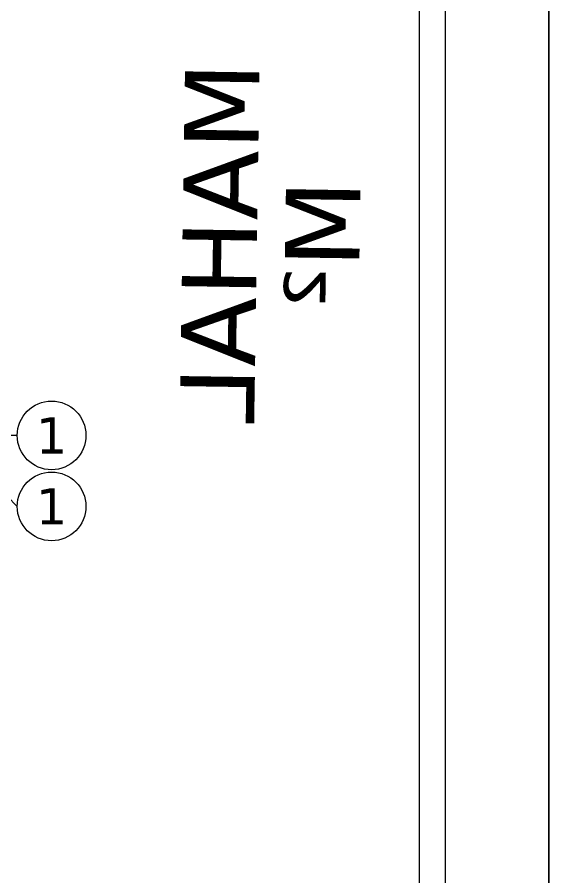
# Model space of a CAD drawing. Header units: millimetres. Extents: x 43168.9 to 43194.6, y -25545.1 to -25543.4.
# Drawn here: x 43171.1936 to 43171.2759, y -25544.6173 to -25544.4841 of the extents above; entities that cross this region are included whole.
import ezdxf
from ezdxf.enums import TextEntityAlignment as Align

# ---------------------------------------------------------------- set-up
doc = ezdxf.new("R2010")
doc.units = ezdxf.units.MM
doc.header["$LTSCALE"] = 200
doc.linetypes.add('DASHDOT2', pattern=[0.5, 0.25, -0.125, 0, -0.125])
doc.layers.add('aks_sgh', color=5, linetype='DASHDOT2')
doc.layers.add('pafta_sgh', color=11, linetype='Continuous')
doc.styles.add('text1', font='VERDANA.TTF')

msp = doc.modelspace()

# ---------------------------------------------------------------- linework, layer by layer
for p, q in [((43171.19356, -25544.54892), (43171.17088, -25544.54892)), ((43171.19356, -25544.55992), (43171.19356, -25544.55992))]:
    msp.add_line(p, q)
at = {"linetype": 'Continuous'}
for centre in [(43171.19888, -25544.54892), (43171.19888, -25544.55992)]:
    msp.add_circle(centre, 0.00532, dxfattribs=at)
at = {"layer": 'aks_sgh'}
msp.add_line((43171.19356, -25544.55992), (43171.18756, -25544.55392), dxfattribs=at)
at = {"layer": 'pafta_sgh'}
for p, q in [((43171.27588, -25544.97), (43171.27588, -25543.51)), ((43171.27588, -25543.51), (43171.27588, -25544.97)), ((43171.25988, -25544.954), (43171.25988, -25543.526)), ((43171.25588, -25544.95), (43171.25588, -25543.53))]:
    msp.add_line(p, q, dxfattribs=at)

# ---------------------------------------------------------------- texts
at = {"color": 7, "style": 'text1', "text_generation_flag": 4}
for tag, text, height, p in [('MAHAL', '', 0.01154, (43171.22491, -25544.51905)), ('M²', 'm²', 0.011537, (43171.24071, -25544.51929))]:
    msp.add_attdef(tag, text=text, height=height, rotation=269.1301, dxfattribs=at).set_placement(p, align=Align.MIDDLE)
at = {"linetype": 'Continuous', "style": 'text1'}
for p in [(43171.19888, -25544.54892), (43171.19888, -25544.55992)]:
    msp.add_attdef('1', text='', height=0.0056, dxfattribs=at).set_placement(p, align=Align.MIDDLE)

doc.saveas('drawing.dxf')
